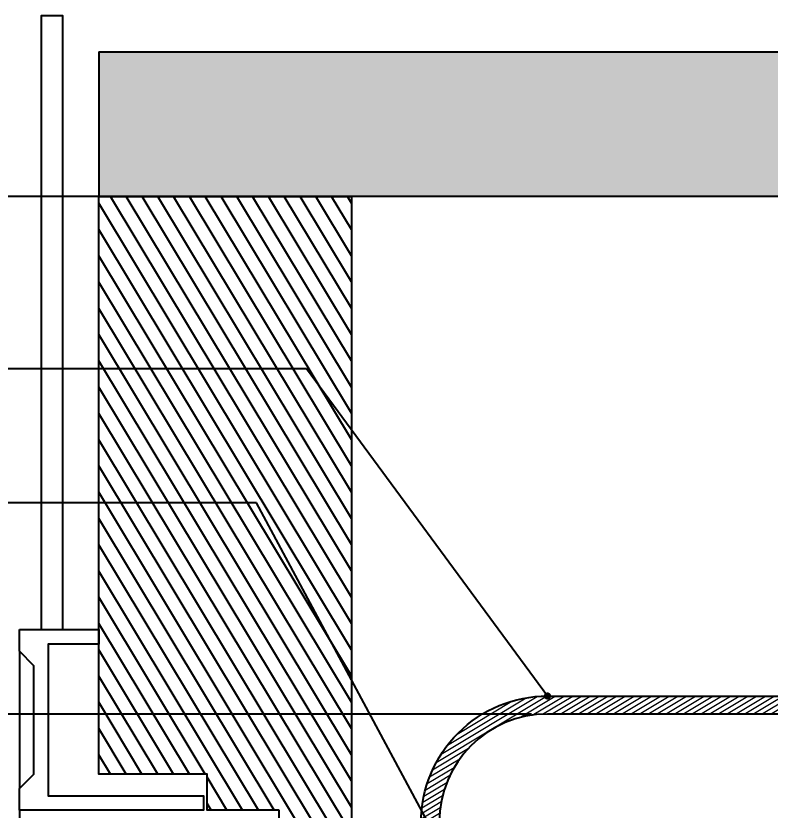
# Model space of a CAD drawing. Header units: inches. Extents: x 193287 to 241687, y 437648 to 550079.
# Drawn here: x 207929 to 208974, y 451636 to 452736 of the extents above; entities that cross this region are included whole.
import ezdxf

# ---------------------------------------------------------------- set-up
doc = ezdxf.new("R2010")
doc.units = ezdxf.units.IN
doc.header["$MEASUREMENT"] = 0
for name, color, linetype, lineweight in [('A-Dim-ID', 9, 'Continuous', 20), ('CQ Gypsum Hatch', 8, 'Continuous', 20), ('CQ Marble', 6, 'Continuous', 0)]:
    doc.layers.add(name, color=color, linetype=linetype, lineweight=lineweight)
for name, color, linetype in [('CQ Grg Gypsum', 41, 'Continuous'), ('CQ section wall', 3, 'Continuous'), ('CQ_callout', 34, 'Continuous'), ('Layer1', 1, 'Continuous'), ('xref grd floor$2$CQ Wall hatch_CHB', 8, 'Continuous')]:
    doc.layers.add(name, color=color, linetype=linetype)
doc.styles.add('ST9', font='romans.shx', dxfattribs={"width": 0.8})
doc.styles.get("Standard").update_dxf_attribs({"font": 'arial.ttf'})
doc.dimstyles.new('DIM-20', dxfattribs={"dimscale": 1000, "dimtxt": 0.044, "dimasz": 0.035, "dimexe": 0.022, "dimexo": 0.022, "dimgap": 0.022, "dimtad": 1, "dimdec": 0, "dimzin": 0, "dimdsep": 46, "dimtxsty": 'ST9', "dimblk1": 'ARCHTICK', "dimblk2": 'ARCHTICK', "dimsah": 1, "dimcen": 0.08800000000000001, "dimdle": 0.04, "dimclrd": 256, "dimclre": 256, "dimclrt": 3, "dimadec": 0, "dimazin": 0, "dimtfac": 1, "dimtdec": 0, "dimtix": 1, "dimtofl": 0, "dimtmove": 1, "dimatfit": 3, "dimldrblk": 'CLOSED', "dimfxl": 1, "dimtolj": 1, "dimtzin": 0, "dimarcsym": 0})
doc.dimstyles.get("Standard").update_dxf_attribs({"dimtxt": 0.18, "dimasz": 0.18, "dimexe": 0.18, "dimexo": 0.0625, "dimgap": 0.09, "dimtad": 0, "dimtih": 1, "dimtoh": 1, "dimdec": 4, "dimzin": 0, "dimdsep": 46, "dimtxsty": 'Standard', "dimcen": 0.09, "dimadec": 0, "dimazin": 0, "dimtfac": 1, "dimtdec": 4, "dimtofl": 0, "dimtmove": 0, "dimatfit": 3, "dimfxl": 1, "dimtolj": 1, "dimtzin": 0, "dimarcsym": 0})

# ---------------------------------------------------------------- blocks, each defined once
blk = doc.blocks.new('SECTION A AND B')
at = {"layer": 'xref grd floor$2$CQ Wall hatch_CHB'}
h = blk.add_hatch(dxfattribs=at)
h.set_pattern_fill('AR-CONC', color=256, scale=10, angle=-13.97142328298568, style=0)
h.set_pattern_definition([(36.02857671701432, (75041.16607114463, 5809.501588582352), (68.08902030313811, -23.40695012282138), [7.5, -82.5]), (341.0285767170143, (75041.16607114463, 5809.501588582352), (4.696115536243854, 76.34393155101377), [6, -66]), (86.48002117701432, (75046.84015609822, 5807.551009483246), (72.78513543292053, 52.93698073081792), [6.374019199999999, -70.1142112]), (32.21277671701431, (75045.99482960397, 5828.909913902724), (99.57057156855136, -41.82951326026698), [11.25, -123.75]), (82.66421220701432, (75054.29237326415, 5825.424118656407), (114.2200327004979, 71.963769638355), [9.5610342, -105.171376]), (337.2127407070143, (75045.99482960397, 5828.909913902724), (114.2200326282029, 71.96376960434766), [9, -99.0000001]), (7.028576717014317, (75054.49180264931, 5821.643453342967), (48.20408439676903, -53.482391937558), [7.5, -82.5]), (312.0285767170143, (75054.49180264931, 5821.643453342967), (41.11958765836167, 64.49518506525843), [6, -66]), (57.48002145701431, (75058.50880965444, 5817.186587378012), (89.32367130771905, 11.0127931513372), [6.374019000000001, -70.1142112]), (23.52857671701431, (75041.16607114463, 5809.501588582352), (9.217332202968066, 32.01097604041664), [0, -65.19999999999999, 0, -67, 0, -66.25]), (353.5285767170143, (75041.16607114463, 5809.501588582352), (35.05129027384105, 31.92285780031193), [0, -38.2, 0, -63.7, 0, -25.25]), (313.5285767170143, (75019.52578841241, 5814.885654264504), (51.25843738430945, -15.07725946313946), [0, -25, 0, -78, 0, -103.5]), (303.5285767170143, (75009.82162575223, 5817.300033494172), (59.01024838598841, -4.365975426402727), [0, -32.5, 0, -51.8, 0, -73.5])])
h.paths.add_polyline_path([(316284.9865666882, 490843.0684740121), (316284.9865666882, 491043.0684740121), (313340.0215355366, 491043.0684740121), (313340.0215355366, 490843.0684740121)])
h = blk.add_hatch(dxfattribs=at)
h.set_pattern_fill('ANSI31,_O', color=8, scale=150, angle=76.02857671701435)
h.set_pattern_definition([(121.0285767170143, (75041.16607114463, 5809.501588582352), (-16.06706840326394, -9.664978682068453), [])])
h.paths.add_polyline_path([(313690.0192790695, 490843.0908193944), (313340.0192790695, 490843.0908193945), (313340.0192790694, 490043.0908193877), (313490.0192790694, 490043.0908193876), (313490.0192790694, 489993.0908193878), (313590.0192823227, 489993.0908193878), (313590.0192823224, 489493.0908345276), (313690.0192790694, 489493.0908344241)])
h.paths.add_polyline_path([(313690.0192685331, 488193.0907893026), (313590.0192823212, 488193.0684439251), (313590.0192788981, 487693.0684786339), (313490.0407325798, 487693.0684786341), (313490.0192790689, 487643.0684786342), (313340.0192790689, 487643.068478634), (313340.0192790681, 486593.0908193944), (313690.0192735262, 486593.0908193944)])
at = {"layer": 'CQ section wall'}
for p, q in [((316284.9865666882, 491043.068474012, 0.0005337072349318378), (313340.0215355365, 491043.0684740121, -3.920868540809995e-05)), ((316284.9865666882, 490843.1197089872, 0.0005337072349318378), (313590.0192139379, 490843.0684740121, -3.881702883093744e-05))]:
    blk.add_line(p, q, dxfattribs=at)
for points, elevation in [([(313340.0192790682, 491043.0908193944), (313340.0192790681, 490843.0908193944)], -3.78103965392745e-05), ([(313590.0192823227, 489993.0908193878), (313490.0192790694, 489993.0908193878), (313490.0192790694, 490043.0908193876), (313340.0192790694, 490043.0908193877), (313340.0192790695, 490843.0908193945), (313690.0192790695, 490843.0908193944), (313690.0192790694, 489493.0908344241), (313590.0192823224, 489493.0908345276), (313590.0192823227, 489993.0907997151)], -3.788994451316716e-05)]:
    blk.add_lwpolyline(points, dxfattribs=dict(at, elevation=elevation))
at = {"layer": 'Layer1'}
for p, q in [((313230.0192767468, 490213.0908193872, 0.0006806251478147857), (313230.0192767468, 490023.0908193875, 0.0006806199185471601)), ((313230.0192767468, 489993.0908193871, 0.0006806190928733244), (313230.0192767464, 487693.0908240143, 0.0006805557912127208))]:
    blk.add_line(p, q, dxfattribs=at)
for points, elevation in [([(313260.0192812213, 490243.0908193873), (313290.019272809, 490243.0908193873), (313290.0192728078, 491093.0908193944), (313260.01928122, 491093.0908193944)], -3.800454681704717e-05), ([(313230.0192767465, 490243.0908193872), (313340.0192767464, 490243.0908193873), (313340.0192767467, 490223.0908193872), (313270.0192767468, 490223.0908193872), (313270.0192767468, 490013.0908193875), (313485.0192790695, 490013.0908193871), (313485.0192790693, 489993.0908193872), (313230.0192767468, 489993.0908193872), (313230.0192767468, 490023.0908193875), (313250.0192767468, 490043.0908193875), (313250.0192767468, 490193.0908193874), (313230.0192767468, 490213.0908193871)], -3.80220281162143e-05)]:
    blk.add_lwpolyline(points, close=True, dxfattribs=dict(at, elevation=elevation))
blk = doc.blocks.new('SECTION CEILING A AND B')
at = {"layer": 'CQ Gypsum Hatch', "extrusion": (-4.885221514467737e-08, 5.985931785203955e-09, 0.9999999999999988)}
h = blk.add_hatch(dxfattribs=at)
h.set_pattern_fill('ANSI31', color=256, scale=50, angle=166.0285767170143, style=0)
h.set_pattern_definition([(211.0285767170143, (0, 0), (3.221659560689485, -5.355689467754646), [])])
edge = h.paths.add_edge_path()
edge.add_line((208443.7849097897, 454500.0325953988), (208423.7849484285, 454500.0325953988))
edge.add_line((208423.7849484285, 454500.0325953986), (208423.7849578347, 454525.0326123299))
edge.add_line((208423.7849578347, 454525.0326123299), (208490.2929564922, 454525.0326098813))
edge.add_line((208490.2929564921, 454525.0326098814), (208490.2929629148, 454763.071765746))
edge.add_arc((208665.2929629149, 454763.0717657459), 175.0000000000809, 90.00000000002188, 179.9999999999988, ccw=False)
edge.add_line((208665.2929629149, 454938.071765746), (210422.2769527622, 454938.0716761231))
edge.add_arc((210422.276952762, 454763.0716761229), 175.0000000000104, -1.972466634470038e-11, 89.99999999998488, ccw=False)
edge.add_line((210597.2769527621, 454763.071676123), (210597.2769591847, 454525.0325202584))
edge.add_line((210597.2769591848, 454525.0325202584), (210663.7849578423, 454525.032522707))
edge.add_line((210663.7849578422, 454525.032522707), (210663.7849672485, 454500.0325057757))
edge.add_line((210663.7849672485, 454500.0325057758), (210643.7850058873, 454500.0325057758))
edge.add_line((210643.7850058872, 454500.0325057756), (210643.7850173671, 454480.0324942958))
edge.add_line((210643.7850173672, 454480.0324942959), (210523.7769527616, 454480.0324329131))
edge.add_line((210523.7769527615, 454480.0324329132), (210523.7769527616, 454525.0315746129))
edge.add_line((210523.7769527616, 454525.0315746127), (210474.7769527617, 454525.0315746127))
edge.add_arc((210453.7769527615, 454525.0315746127), 21.00000000001311, -1.655637739435834e-11, 90.00000000013758)
edge.add_line((210453.7769527615, 454546.0315746128), (210453.7769527616, 454555.0315746128))
edge.add_arc((210448.9251286735, 454561.1383035385), 7.799508648191514, 90.00000000008589, 308.4673023858252, ccw=False)
edge.add_line((210448.9251286736, 454568.9378121866), (210448.9251286736, 454571.9378121866))
edge.add_arc((210446.7728611257, 454589.9046622898), 18.09530210381219, 205.7714928765666, 276.8309702012858, ccw=False)
edge.add_arc((210479.7534256677, 454602.7962334284), 53.47024035362525, 186.1635720952232, 202.8448179782273, ccw=False)
edge.add_arc((210094.2561368711, 454569.4318206353), 333.4821786606142, 4.751447811002603, 6.568657367648864)
edge.add_arc((210389.8473039427, 454603.4951739008), 35.93479784875719, 6.527251481520136, 25.3966808044831)
edge.add_arc((210397.9872785086, 454605.1355510861), 27.95025194108858, 29.51902534148804, 91.82174081905524)
edge.add_line((210397.0987394838, 454633.0716761212), (210397.0987394839, 454640.5716761212))
edge.add_line((210397.0987394838, 454640.5716761212), (210388.0987394838, 454640.5716761212))
edge.add_line((210388.0987394838, 454640.5716761212), (210388.0987394839, 454663.0716761231))
edge.add_line((210388.0987394838, 454663.0716761229), (210427.170590851, 454663.071676121))
edge.add_line((210427.1705908511, 454663.071676121), (210483.7769527617, 454588.071676121))
edge.add_line((210483.7769527617, 454588.0716761212), (210572.2769527622, 454588.0716761212))
edge.add_line((210572.2769527621, 454588.0716761212), (210572.2769527622, 454763.071676123))
edge.add_arc((210422.2769527621, 454763.0716761229), 149.9999999999423, 1.09411081042345e-12, 90.00000000002268)
edge.add_line((210422.2769527621, 454913.0716761229), (208665.2929629148, 454913.0717657459))
edge.add_arc((208665.2929629149, 454763.0717657459), 150.0000000000553, 89.99999999999037, 179.9999999999741)
edge.add_line((208515.2929629149, 454763.0717657459), (208515.2929629149, 454588.071765744))
edge.add_line((208515.2929629148, 454588.0717657442), (208603.7929629153, 454588.0717657442))
edge.add_line((208603.7929629154, 454588.0717657442), (208660.399324826, 454663.0717657442))
edge.add_line((208660.3993248259, 454663.0717657442), (208699.4711761931, 454663.0717657461))
edge.add_line((208699.4711761931, 454663.071765746), (208699.4711761931, 454640.5717657441))
edge.add_line((208699.4711761931, 454640.5717657441), (208690.4711761931, 454640.5717657441))
edge.add_line((208690.4711761931, 454640.5717657442), (208690.471176193, 454633.0717657442))
edge.add_arc((208689.5826371683, 454605.1356407092), 27.95025194110979, 88.17825918106928, 150.4809746586266)
edge.add_arc((208697.7226117339, 454603.4952635241), 35.9347978485243, 154.6033191954972, 173.4727485184707)
edge.add_arc((208993.3137788072, 454569.4319102603), 333.482178661847, 173.431342632741, 175.2485521893872)
edge.add_arc((208607.816490009, 454602.7963230516), 53.47024035380047, -22.844817978407775, -6.163572095407119, ccw=False)
edge.add_arc((208640.7970545513, 454589.9047519128), 18.09530210368276, 263.169029798688, 334.22850712339607, ccw=False)
edge.add_line((208638.6447870034, 454571.9379018097), (208638.6447870033, 454568.9379018097))
edge.add_arc((208638.6447870034, 454561.1383931615), 7.799508648183966, -128.4673023859773, 89.99999999998272, ccw=False)
edge.add_line((208633.7929629153, 454555.0316642358), (208633.7929629153, 454546.0316642359))
edge.add_arc((208633.7929629154, 454525.0316642359), 21.00000000001311, 89.99999999998346, 179.9999999999834)
edge.add_line((208612.7929629154, 454525.0316642357), (208563.7929629154, 454525.0316642357))
edge.add_line((208563.7929629154, 454525.0316642358), (208563.7929629153, 454480.0325225361))
edge.add_line((208563.7929629154, 454480.0325225362), (208443.7848983099, 454480.032583919))
edge.add_line((208443.7848983098, 454480.032583919), (208443.7849097897, 454500.0325953988))
at = {"layer": 'CQ Grg Gypsum', "extrusion": (-4.885221514467737e-08, 5.985931785203956e-09, 0.9999999999999988), "elevation": -0.007346103047226621}
blk.add_lwpolyline([(208443.7849097897, 454500.0325953986), (208423.7849484284, 454500.0325953984), (208423.7849578346, 454525.0326123297), (208490.2929564921, 454525.0326098813), (208490.2929629147, 454763.0717657457, -0.414213562373095), (208665.2929629148, 454938.0717657459), (210422.2769527621, 454938.0716761229, -0.4142135623730951), (210597.2769527621, 454763.0716761228), (210597.2769591847, 454525.0325202582), (210663.7849578422, 454525.0325227068), (210663.7849672485, 454500.0325057756), (210643.7850058872, 454500.0325057755), (210643.7850173671, 454480.0324942957), (210523.7769527615, 454480.032432913), (210523.7769527615, 454525.0315746125), (210474.7769527616, 454525.0315746127, 0.4142135623730951), (210453.7769527615, 454546.0315746127), (210453.7769527616, 454555.0315746126, -1.408012182039782), (210448.9251286736, 454568.9378121864), (210448.9251286736, 454571.9378121865, -0.3203886580188211), (210430.4774045141, 454582.0371307805, -0.07291447245681257), (210426.5922739091, 454597.0552799207, 0.00792923866215691), (210425.5491688623, 454607.580089774, 0.08251996361405504), (210422.3093679562, 454618.9069906794, 0.2787474963378558), (210397.0987394838, 454633.071676121), (210397.0987394838, 454640.571676121), (210388.0987394838, 454640.571676121), (210388.0987394838, 454663.0716761227), (210427.170590851, 454663.0716761208), (210483.7769527617, 454588.071676121), (210572.2769527621, 454588.071676121), (210572.2769527621, 454763.0716761227, 0.4142135623730951), (210422.2769527621, 454913.0716761227), (208665.2929629148, 454913.0717657457, 0.414213562373095), (208515.2929629148, 454763.0717657457), (208515.2929629147, 454588.071765744), (208603.7929629153, 454588.0717657441), (208660.3993248259, 454663.0717657441), (208699.471176193, 454663.0717657458), (208699.471176193, 454640.5717657439), (208690.471176193, 454640.571765744), (208690.471176193, 454633.0717657439, 0.2787474963378738), (208665.2605477206, 454618.9070803025, 0.08251996361405872), (208662.0207468145, 454607.5801793971, 0.007929238662157688), (208660.9776417677, 454597.0553695437, -0.0729144724568158), (208657.0925111627, 454582.0372204033, -0.3203886580188293), (208638.6447870034, 454571.9379018095), (208638.6447870033, 454568.9379018095, -1.408012182039784), (208633.7929629152, 454555.0316642356), (208633.7929629153, 454546.0316642357, 0.414213562373095), (208612.7929629153, 454525.0316642355), (208563.7929629153, 454525.0316642356), (208563.7929629154, 454480.032522536), (208443.7848983098, 454480.0325839188)], format="xyb", close=True, dxfattribs=at)
blk = doc.blocks.new('_ARCHTICK')
at = {"color": 0, "linetype": 'ByBlock', "const_width": 0.15}
blk.add_lwpolyline([(-0.5, -0.5), (0.5, 0.5)], dxfattribs=at)
blk = doc.blocks.new('*D2286')
at = {"layer": 'A-Dim-ID', "lineweight": -2, "transparency": 16777216}
for p, q in [((206453.6446396097, 452525.6393512163), (206453.6446396097, 451728.6354182963)), ((208331.002761455, 452485.6393512163), (206431.6446396097, 452485.6393512163)), ((208381.784957835, 451768.6354182963), (206431.6446396097, 451768.6354182963))]:
    blk.add_line(p, q, dxfattribs=at)
at = {"layer": 'Defpoints', "color": 0, "transparency": 16777216}
for p in [(208353.002761455, 452485.6393512163, -0.0009191924517693833), (206453.6446396097, 451768.6354182963), (208403.784957835, 451768.6354182963, -0.0001374296101692034)]:
    blk.add_point(p, dxfattribs=at)
at = {"layer": 'A-Dim-ID', "lineweight": -2, "transparency": 16777216, "xscale": 20, "yscale": 20, "zscale": 20}
for p, rotation in [((206453.6446396097, 452485.6393512163), 90), ((206453.6446396097, 451768.6354182963), 270)]:
    blk.add_blockref('_ARCHTICK', p, dxfattribs=dict(at, rotation=rotation))
at = {"layer": 'A-Dim-ID', "color": 3, "transparency": 16777216, "insert": (206411.6446396096, 452127.1164268053), "char_height": 40, "attachment_point": 5, "rotation": 90, "style": 'ST9'}
blk.add_mtext('\\A1;717', dxfattribs=at)
blk = doc.blocks.new('_CLOSED')
at = {"color": 0, "linetype": 'ByBlock'}
for p, q in [((-1, 0.1666666666666666), (0, 0)), ((-1, 0.1666666666666666), (-1, -0.1666666666666666)), ((0, 0), (-1, -0.1666666666666666)), ((0, 0), (-1, 0))]:
    blk.add_line(p, q, dxfattribs=at)
blk = doc.blocks.new('*D2290')
at = {"layer": 'A-Dim-ID', "lineweight": -2, "transparency": 16777216}
for p, q in [((206453.6446396102, 451808.6335868966), (206453.6446396102, 448295.5974352556)), ((208643.2929629153, 451768.6335868966), (206431.6446396102, 451768.6335868966)), ((207942.4927458844, 448335.5974352556), (206431.6446396102, 448335.5974352556))]:
    blk.add_line(p, q, dxfattribs=at)
at = {"layer": 'Defpoints', "color": 0, "transparency": 16777216}
for p in [(208665.2929629153, 451768.6335868966, -0.0001595121872389043), (206453.6446396102, 448335.5974352556), (207964.4927458844, 448335.5974352556, -0.000637568305459117)]:
    blk.add_point(p, dxfattribs=at)
at = {"layer": 'A-Dim-ID', "lineweight": -2, "transparency": 16777216, "xscale": 20, "yscale": 20, "zscale": 20}
for p, rotation in [((206453.6446396102, 451768.6335868966), 90), ((206453.6446396102, 448335.5974352556), 270)]:
    blk.add_blockref('_ARCHTICK', p, dxfattribs=dict(at, rotation=rotation))
at = {"layer": 'A-Dim-ID', "color": 3, "transparency": 16777216, "insert": (206411.6446396103, 450052.1155110759), "char_height": 40, "attachment_point": 5, "rotation": 90, "style": 'ST9'}
blk.add_mtext('\\A1;3433', dxfattribs=at)

msp = doc.modelspace()

# ---------------------------------------------------------------- block references
at = {"layer": 'CQ Grg Gypsum'}
msp.add_blockref('SECTION CEILING A AND B', (0, -3144.438178848941, -0.0007963498389567799), dxfattribs=at)
at = {"layer": 'CQ Marble'}
msp.add_blockref('SECTION A AND B', (-105296.234315693, -38357.47445305379, -0.0005337072349318378), dxfattribs=at)

# ---------------------------------------------------------------- dimensions: what is measured, and where the dimension line sits
at = {"layer": 'A-Dim-ID'}
dim = msp.add_linear_dim(base=(206453.6446396097, 451768.6354182963, 0.0002840923092764026), p1=(208353.0027614548, 452485.6393512161, -0.0006351001424929807), p2=(208403.7849578349, 451768.6354182961, 0.0001466626991071992), angle=90, dimstyle='DIM-20', override={"dimtxt": 0.04, "dimasz": 0.02}, dxfattribs=at)
dim.commit()
dim.dimension.update_dxf_attribs({"geometry": '*D2286', "text_midpoint": (206453.6446396096, 452127.1164268053, 0.0002840923092764026), "dimtype": 160})
dim = msp.add_linear_dim(base=(206453.6446396102, 448335.5974352556, 0.0002840923092764026), p1=(208665.2929629152, 451768.6335868964, 0.0001245801220374983), p2=(207964.4927458843, 448335.5974352554, -0.0003534759961827145), angle=90, dimstyle='DIM-20', override={"dimtxt": 0.04, "dimasz": 0.02}, dxfattribs=at)
dim.commit()
dim.dimension.update_dxf_attribs({"geometry": '*D2290', "text_midpoint": (206411.6446396103, 450052.1155110759, 0.0002840923092764026)})

# ---------------------------------------------------------------- leaders
at = {"layer": 'CQ_callout', "color": 8}
for points in [[(208665.2929629151, 451793.6335868968, -0.0003992916534492603), (208331.3306447172, 452246.8797310226, -0.0003992916534492603), (207599.6492022078, 452246.8797310228, -0.0003992916534492603)], [(208568.6752050853, 451491.0484048477, -0.0003992916534492603), (208262.2612069688, 452061.133238489, -0.0003992916534492603), (207599.6492022078, 452061.1332384892, -0.0003992916534492603)]]:
    msp.add_leader(points, dimstyle='Standard', override={"dimasz": 10, "dimldrblk": 'Dot', "dimfxl": 0.1, "dimarcsym": 2}, dxfattribs=at)

doc.saveas('drawing.dxf')
